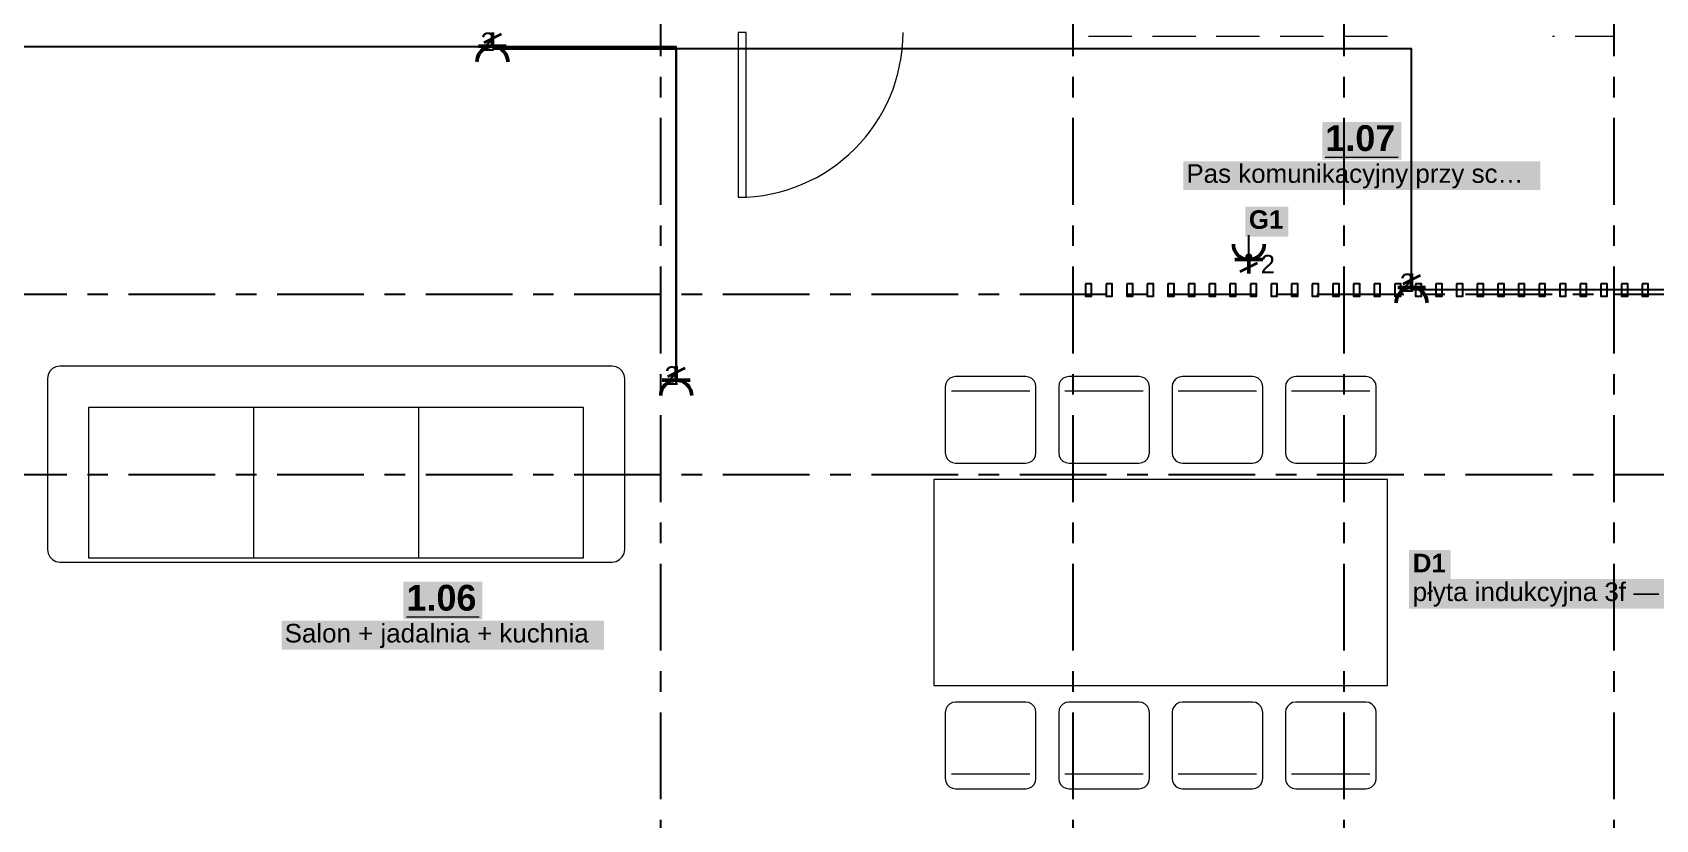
# Model space of a CAD drawing. Header units: metres. Extents: x -4.1 to 21.4, y -4.1 to 11.4.
# Drawn here: x 0.83 to 8.7, y 1.2 to 5.02 of the extents above; entities that cross this region are included whole.
import ezdxf

# ---------------------------------------------------------------- set-up
doc = ezdxf.new("R2010")
doc.units = ezdxf.units.M
doc.linetypes.add('KRESKOWA', pattern=[5.25, 4.2, -1.05])
doc.linetypes.add('PUNKTOWA', pattern=[10.5, 8.4, -1.05, 0, -1.05])
doc.layers.add('A-MASKA', color=7, linetype='Continuous', lineweight=18)
doc.layers.add('E-OPISY', color=2, linetype='Continuous', lineweight=25)
for name, color, linetype, lineweight, true_color in [('E-GNIAZDA', 1, 'Continuous', 35, 0xc00000), ('E-TRASY', 8, 'Continuous', 25, 0x606060), ('I-OSIE', 8, 'PUNKTOWA', 18, 0x7a7a7a), ('I-PODKLAD', 8, 'Continuous', 18, 0x9a9a9a), ('I-PODKLAD-SCIANY', 8, 'Continuous', 25, 0x6e6e6e), ('I-POMIESZCZENIA', 8, 'Continuous', 25, 0x4a4a4a)]:
    doc.layers.add(name, color=color, linetype=linetype, lineweight=lineweight, true_color=true_color)
doc.styles.add('PL_ARIAL', font='arial.ttf')
doc.styles.add('PL_ARIAL_B', font='arialbd.ttf')

msp = doc.modelspace()

# ---------------------------------------------------------------- hatches: boundary and pattern name
at = {"layer": 'A-MASKA', "true_color": 0xffffff}
for points in [[(7.0832, 4.402), (7.4668, 4.402), (7.4668, 4.5845), (7.0832, 4.5845)], [(6.4094, 4.2552), (8.1406, 4.2552), (8.1406, 4.395), (6.4094, 4.395)], [(6.71, 4.0295), (6.9195, 4.0295), (6.9195, 4.1743), (6.71, 4.1743)], [(7.5049, 2.3629), (7.7071, 2.3629), (7.7071, 2.5077), (7.5049, 2.5077)], [(7.5049, 2.2234), (9.8011, 2.2234), (9.8011, 2.3682), (7.5049, 2.3682)], [(2.6262, 2.1716), (3.0098, 2.1716), (3.0098, 2.3541), (2.6262, 2.3541)], [(2.0357, 2.0248), (3.6002, 2.0248), (3.6002, 2.1646), (2.0357, 2.1646)]]:
    msp.add_hatch(color=7, dxfattribs=at).paths.add_polyline_path(points)
at = {"layer": 'E-OPISY', "true_color": 0x000000}
msp.add_hatch(color=7, dxfattribs=at).paths.add_polyline_path([(6.745, 3.93), (6.7444, 3.9345), (6.7427, 3.9388), (6.7399, 3.9424), (6.7363, 3.9452), (6.732, 3.9469), (6.7275, 3.9475), (6.723, 3.9469), (6.7188, 3.9452), (6.7151, 3.9424), (6.7123, 3.9388), (6.7106, 3.9345), (6.71, 3.93), (6.7106, 3.9255), (6.7123, 3.9213), (6.7151, 3.9176), (6.7188, 3.9148), (6.723, 3.9131), (6.7275, 3.9125), (6.732, 3.9131), (6.7363, 3.9148), (6.7399, 3.9176), (6.7427, 3.9213), (6.7444, 3.9255)])

# ---------------------------------------------------------------- linework, layer by layer
at = {"layer": 'E-GNIAZDA', "lineweight": 35, "ltscale": 0.05}
for points in [[(3.1001, 5.0106), (3.0161, 4.9686)], [(6.6855, 3.8594), (6.7695, 3.9014)], [(7.5589, 3.8406), (7.4749, 3.7986)], [(3.992, 3.3906), (3.908, 3.3486)]]:
    msp.add_lwpolyline(points, dxfattribs=at)
at = {"layer": 'E-GNIAZDA', "lineweight": 50, "ltscale": 0.05}
for points in [[(3.0581, 5.02), (3.0581, 4.9525)], [(3.1331, 4.8775), (3.1325, 4.8873), (3.1306, 4.8969), (3.1274, 4.9062), (3.1231, 4.915), (3.1176, 4.9232), (3.1112, 4.9305), (3.1038, 4.937), (3.0956, 4.9425), (3.0868, 4.9468), (3.0775, 4.9499), (3.0679, 4.9519), (3.0581, 4.9525), (3.0483, 4.9519), (3.0387, 4.9499), (3.0294, 4.9468), (3.0206, 4.9425), (3.0125, 4.937), (3.0051, 4.9305), (2.9986, 4.9232), (2.9932, 4.915), (2.9888, 4.9062), (2.9857, 4.8969), (2.9838, 4.8873), (2.9831, 4.8775)], [(3.1256, 4.9525), (2.9906, 4.9525)], [(6.6525, 3.9925), (6.6531, 3.9827), (6.6551, 3.9731), (6.6582, 3.9638), (6.6625, 3.955), (6.668, 3.9468), (6.6745, 3.9395), (6.6818, 3.933), (6.69, 3.9275), (6.6988, 3.9232), (6.7081, 3.9201), (6.7177, 3.9181), (6.7275, 3.9175), (6.7373, 3.9181), (6.7469, 3.9201), (6.7562, 3.9232), (6.765, 3.9275), (6.7732, 3.933), (6.7805, 3.9395), (6.787, 3.9468), (6.7925, 3.955), (6.7968, 3.9638), (6.7999, 3.9731), (6.8019, 3.9827), (6.8025, 3.9925)], [(6.66, 3.9175), (6.795, 3.9175)], [(6.7275, 3.85), (6.7275, 3.9175)], [(7.5919, 3.7075), (7.5912, 3.7173), (7.5893, 3.7269), (7.5862, 3.7362), (7.5818, 3.745), (7.5764, 3.7532), (7.5699, 3.7605), (7.5625, 3.767), (7.5544, 3.7725), (7.5456, 3.7768), (7.5363, 3.7799), (7.5267, 3.7819), (7.5169, 3.7825), (7.5071, 3.7819), (7.4975, 3.7799), (7.4882, 3.7768), (7.4794, 3.7725), (7.4712, 3.767), (7.4638, 3.7605), (7.4574, 3.7532), (7.4519, 3.745), (7.4476, 3.7362), (7.4444, 3.7269), (7.4425, 3.7173), (7.4419, 3.7075)], [(7.5844, 3.7825), (7.4494, 3.7825)], [(7.5169, 3.85), (7.5169, 3.7825)], [(3.95, 3.4), (3.95, 3.3325)], [(4.025, 3.2575), (4.0244, 3.2673), (4.0224, 3.2769), (4.0193, 3.2862), (4.015, 3.295), (4.0095, 3.3032), (4.003, 3.3105), (3.9957, 3.317), (3.9875, 3.3225), (3.9787, 3.3268), (3.9694, 3.3299), (3.9598, 3.3319), (3.95, 3.3325), (3.9402, 3.3319), (3.9306, 3.3299), (3.9213, 3.3268), (3.9125, 3.3225), (3.9043, 3.317), (3.897, 3.3105), (3.8905, 3.3032), (3.885, 3.295), (3.8807, 3.2862), (3.8776, 3.2769), (3.8756, 3.2673), (3.875, 3.2575)], [(4.0175, 3.3325), (3.8825, 3.3325)]]:
    msp.add_lwpolyline(points, dxfattribs=at)
at = {"layer": 'E-OPISY', "lineweight": 25, "ltscale": 0.05}
msp.add_lwpolyline([(6.7275, 3.93), (6.7275, 4.0353)], dxfattribs=at)
at = {"layer": 'E-TRASY', "linetype": 'Continuous', "lineweight": 25, "ltscale": 0.05, "flags": 128}
for points in [[(3.95, 3.32), (3.95, 4.95), (0.185, 4.95), (0.185, 4.5944)], [(7.5169, 3.77), (7.5169, 4.94), (3.0581, 4.94)], [(3.0581, 4.94), (3.95, 4.94), (3.95, 3.32)], [(11.815, 3.5394), (11.815, 3.77), (7.5169, 3.77)]]:
    msp.add_lwpolyline(points, dxfattribs=at)
at = {"layer": 'I-OSIE', "linetype": 'PUNKTOWA', "lineweight": 25, "ltscale": 0.050146, "flags": 128}
for points in [[(3.875, -3.75), (3.875, 11.414)], [(5.875, -3.75), (5.875, 11.414)], [(7.19, -3.75), (7.19, 11.414)], [(8.5, -3.75), (8.5, 11.414)]]:
    msp.add_lwpolyline(points, dxfattribs=at)
at = {"layer": 'I-OSIE', "linetype": 'PUNKTOWA', "lineweight": 25, "ltscale": 0.050063, "flags": 128}
for points in [[(-3.75, 3.75), (21.3767, 3.75)], [(-3.75, 2.875), (21.3767, 2.875)]]:
    msp.add_lwpolyline(points, dxfattribs=at)
at = {"layer": 'I-PODKLAD', "lineweight": 18, "ltscale": 0.05}
msp.add_lwpolyline([(4.25, 5.02), (4.25, 4.22), (4.29, 4.22), (4.29, 5.02)], close=True, dxfattribs=at)
at = {"layer": 'I-PODKLAD', "linetype": 'KRESKOWA', "lineweight": 13, "ltscale": 0.05, "flags": 128}
for points in [[(7.3995, 5), (5.875, 5)], [(8.5, 5.0195), (8.5, 5), (8.2005, 5)]]:
    msp.add_lwpolyline(points, dxfattribs=at)
at = {"layer": 'I-PODKLAD', "lineweight": 13, "ltscale": 0.05, "true_color": 0xb8b8b8}
for points in [[(0.96, 3.4), (0.9415, 3.3971), (0.9247, 3.3885), (0.9115, 3.3753), (0.9029, 3.3585), (0.9, 3.34), (0.9, 2.51), (0.9029, 2.4915), (0.9115, 2.4747), (0.9247, 2.4615), (0.9415, 2.4529), (0.96, 2.45), (3.64, 2.45), (3.6585, 2.4529), (3.6753, 2.4615), (3.6885, 2.4747), (3.6971, 2.4915), (3.7, 2.51), (3.7, 3.34), (3.6971, 3.3585), (3.6885, 3.3753), (3.6753, 3.3885), (3.6585, 3.3971), (3.64, 3.4)], [(5.645, 2.93), (5.6605, 2.9324), (5.6744, 2.9395), (5.6855, 2.9506), (5.6926, 2.9645), (5.695, 2.98), (5.695, 3.3), (5.6926, 3.3155), (5.6855, 3.3294), (5.6744, 3.3405), (5.6605, 3.3476), (5.645, 3.35), (5.305, 3.35), (5.2895, 3.3476), (5.2756, 3.3405), (5.2645, 3.3294), (5.2574, 3.3155), (5.255, 3.3), (5.255, 2.98), (5.2574, 2.9645), (5.2645, 2.9506), (5.2756, 2.9395), (5.2895, 2.9324), (5.305, 2.93)], [(6.195, 2.93), (6.2105, 2.9324), (6.2244, 2.9395), (6.2355, 2.9506), (6.2426, 2.9645), (6.245, 2.98), (6.245, 3.3), (6.2426, 3.3155), (6.2355, 3.3294), (6.2244, 3.3405), (6.2105, 3.3476), (6.195, 3.35), (5.855, 3.35), (5.8395, 3.3476), (5.8256, 3.3405), (5.8145, 3.3294), (5.8074, 3.3155), (5.805, 3.3), (5.805, 2.98), (5.8074, 2.9645), (5.8145, 2.9506), (5.8256, 2.9395), (5.8395, 2.9324), (5.855, 2.93)], [(6.745, 2.93), (6.7605, 2.9324), (6.7744, 2.9395), (6.7855, 2.9506), (6.7926, 2.9645), (6.795, 2.98), (6.795, 3.3), (6.7926, 3.3155), (6.7855, 3.3294), (6.7744, 3.3405), (6.7605, 3.3476), (6.745, 3.35), (6.405, 3.35), (6.3895, 3.3476), (6.3756, 3.3405), (6.3645, 3.3294), (6.3574, 3.3155), (6.355, 3.3), (6.355, 2.98), (6.3574, 2.9645), (6.3645, 2.9506), (6.3756, 2.9395), (6.3895, 2.9324), (6.405, 2.93)], [(7.295, 2.93), (7.3105, 2.9324), (7.3244, 2.9395), (7.3355, 2.9506), (7.3426, 2.9645), (7.345, 2.98), (7.345, 3.3), (7.3426, 3.3155), (7.3355, 3.3294), (7.3244, 3.3405), (7.3105, 3.3476), (7.295, 3.35), (6.955, 3.35), (6.9395, 3.3476), (6.9256, 3.3405), (6.9145, 3.3294), (6.9074, 3.3155), (6.905, 3.3), (6.905, 2.98), (6.9074, 2.9645), (6.9145, 2.9506), (6.9256, 2.9395), (6.9395, 2.9324), (6.955, 2.93)], [(3.5, 3.2), (1.1, 3.2), (1.1, 2.47), (3.5, 2.47)], [(5.2, 1.85), (7.4, 1.85), (7.4, 2.85), (5.2, 2.85)], [(5.305, 1.77), (5.2895, 1.7676), (5.2756, 1.7605), (5.2645, 1.7494), (5.2574, 1.7355), (5.255, 1.72), (5.255, 1.4), (5.2574, 1.3845), (5.2645, 1.3706), (5.2756, 1.3595), (5.2895, 1.3524), (5.305, 1.35), (5.645, 1.35), (5.6605, 1.3524), (5.6744, 1.3595), (5.6855, 1.3706), (5.6926, 1.3845), (5.695, 1.4), (5.695, 1.72), (5.6926, 1.7355), (5.6855, 1.7494), (5.6744, 1.7605), (5.6605, 1.7676), (5.645, 1.77)], [(5.855, 1.77), (5.8395, 1.7676), (5.8256, 1.7605), (5.8145, 1.7494), (5.8074, 1.7355), (5.805, 1.72), (5.805, 1.4), (5.8074, 1.3845), (5.8145, 1.3706), (5.8256, 1.3595), (5.8395, 1.3524), (5.855, 1.35), (6.195, 1.35), (6.2105, 1.3524), (6.2244, 1.3595), (6.2355, 1.3706), (6.2426, 1.3845), (6.245, 1.4), (6.245, 1.72), (6.2426, 1.7355), (6.2355, 1.7494), (6.2244, 1.7605), (6.2105, 1.7676), (6.195, 1.77)], [(6.405, 1.77), (6.3895, 1.7676), (6.3756, 1.7605), (6.3645, 1.7494), (6.3574, 1.7355), (6.355, 1.72), (6.355, 1.4), (6.3574, 1.3845), (6.3645, 1.3706), (6.3756, 1.3595), (6.3895, 1.3524), (6.405, 1.35), (6.745, 1.35), (6.7605, 1.3524), (6.7744, 1.3595), (6.7855, 1.3706), (6.7926, 1.3845), (6.795, 1.4), (6.795, 1.72), (6.7926, 1.7355), (6.7855, 1.7494), (6.7744, 1.7605), (6.7605, 1.7676), (6.745, 1.77)], [(6.955, 1.77), (6.9395, 1.7676), (6.9256, 1.7605), (6.9145, 1.7494), (6.9074, 1.7355), (6.905, 1.72), (6.905, 1.4), (6.9074, 1.3845), (6.9145, 1.3706), (6.9256, 1.3595), (6.9395, 1.3524), (6.955, 1.35), (7.295, 1.35), (7.3105, 1.3524), (7.3244, 1.3595), (7.3355, 1.3706), (7.3426, 1.3845), (7.345, 1.4), (7.345, 1.72), (7.3426, 1.7355), (7.3355, 1.7494), (7.3244, 1.7605), (7.3105, 1.7676), (7.295, 1.77)]]:
    msp.add_lwpolyline(points, close=True, dxfattribs=at)
for points in [[(5.285, 3.28), (5.665, 3.28)], [(5.835, 3.28), (6.215, 3.28)], [(6.385, 3.28), (6.765, 3.28)], [(6.935, 3.28), (7.315, 3.28)], [(1.9, 3.2), (1.9, 2.47)], [(2.7, 3.2), (2.7, 2.47)], [(5.665, 1.42), (5.285, 1.42)], [(6.215, 1.42), (5.835, 1.42)], [(6.765, 1.42), (6.385, 1.42)], [(7.315, 1.42), (6.935, 1.42)]]:
    msp.add_lwpolyline(points, dxfattribs=at)
at = {"layer": 'I-PODKLAD', "lineweight": 13, "ltscale": 0.05}
msp.add_arc((4.25, 5.02), 0.8, -90, 0, dxfattribs=at)
at = {"layer": 'I-PODKLAD-SCIANY', "lineweight": 25, "ltscale": 0.05}
for points in [[(5.935, 3.8), (5.935, 3.74), (5.965, 3.74), (5.965, 3.8)], [(6.035, 3.8), (6.035, 3.74), (6.065, 3.74), (6.065, 3.8)], [(6.135, 3.8), (6.135, 3.74), (6.165, 3.74), (6.165, 3.8)], [(6.235, 3.8), (6.235, 3.74), (6.265, 3.74), (6.265, 3.8)], [(6.335, 3.8), (6.335, 3.74), (6.365, 3.74), (6.365, 3.8)], [(6.435, 3.8), (6.435, 3.74), (6.465, 3.74), (6.465, 3.8)], [(6.535, 3.8), (6.535, 3.74), (6.565, 3.74), (6.565, 3.8)], [(6.635, 3.8), (6.635, 3.74), (6.665, 3.74), (6.665, 3.8)], [(6.735, 3.8), (6.735, 3.74), (6.765, 3.74), (6.765, 3.8)], [(6.835, 3.8), (6.835, 3.74), (6.865, 3.74), (6.865, 3.8)], [(6.935, 3.8), (6.935, 3.74), (6.965, 3.74), (6.965, 3.8)], [(7.035, 3.8), (7.035, 3.74), (7.065, 3.74), (7.065, 3.8)], [(7.135, 3.8), (7.135, 3.74), (7.165, 3.74), (7.165, 3.8)], [(7.235, 3.8), (7.235, 3.74), (7.265, 3.74), (7.265, 3.8)], [(7.335, 3.8), (7.335, 3.74), (7.365, 3.74), (7.365, 3.8)], [(7.435, 3.8), (7.435, 3.74), (7.465, 3.74), (7.465, 3.8)], [(7.535, 3.8), (7.535, 3.74), (7.565, 3.74), (7.565, 3.8)], [(7.635, 3.8), (7.635, 3.74), (7.665, 3.74), (7.665, 3.8)], [(7.735, 3.8), (7.735, 3.74), (7.765, 3.74), (7.765, 3.8)], [(7.835, 3.8), (7.835, 3.74), (7.865, 3.74), (7.865, 3.8)], [(7.935, 3.8), (7.935, 3.74), (7.965, 3.74), (7.965, 3.8)], [(8.035, 3.8), (8.035, 3.74), (8.065, 3.74), (8.065, 3.8)], [(8.135, 3.8), (8.135, 3.74), (8.165, 3.74), (8.165, 3.8)], [(8.235, 3.8), (8.235, 3.74), (8.265, 3.74), (8.265, 3.8)], [(8.335, 3.8), (8.335, 3.74), (8.365, 3.74), (8.365, 3.8)], [(8.435, 3.8), (8.435, 3.74), (8.465, 3.74), (8.465, 3.8)], [(8.535, 3.8), (8.535, 3.74), (8.565, 3.74), (8.565, 3.8)], [(8.635, 3.8), (8.635, 3.74), (8.665, 3.74), (8.665, 3.8)]]:
    msp.add_lwpolyline(points, close=True, dxfattribs=at)
at = {"layer": 'I-POMIESZCZENIA', "lineweight": 18, "ltscale": 0.05}
for points in [[(7.0982, 4.4145), (7.4518, 4.4145)], [(2.6412, 2.1841), (2.9948, 2.1841)]]:
    msp.add_lwpolyline(points, dxfattribs=at)

# ---------------------------------------------------------------- texts
at = {"layer": 'E-GNIAZDA', "style": 'PL_ARIAL'}
for p in [(3.0011, 4.9296), (6.7845, 3.8504), (7.4599, 3.7596), (3.893, 3.3096)]:
    msp.add_text('2', height=0.09, dxfattribs=at).set_placement(p)
at = {"layer": 'E-OPISY'}
for s, style, p in [('G1', 'PL_ARIAL_B', (6.7275, 4.0668)), ('D1', 'PL_ARIAL_B', (7.5224, 2.4002)), ('płyta indukcyjna 3f — puszka w wyspie', 'PL_ARIAL', (7.5224, 2.2607))]:
    msp.add_text(s, height=0.09, dxfattribs=dict(at, style=style)).set_placement(p)
at = {"layer": 'I-POMIESZCZENIA'}
for s, height, style, p in [('1.07', 0.125, 'PL_ARIAL_B', (7.0982, 4.4445)), ('Pas komunikacyjny przy sc…', 0.09, 'PL_ARIAL', (6.4244, 4.29)), ('1.06', 0.125, 'PL_ARIAL_B', (2.6412, 2.2141)), ('Salon + jadalnia + kuchnia', 0.09, 'PL_ARIAL', (2.0507, 2.0596))]:
    msp.add_text(s, height=height, dxfattribs=dict(at, style=style)).set_placement(p)

doc.saveas('drawing.dxf')
